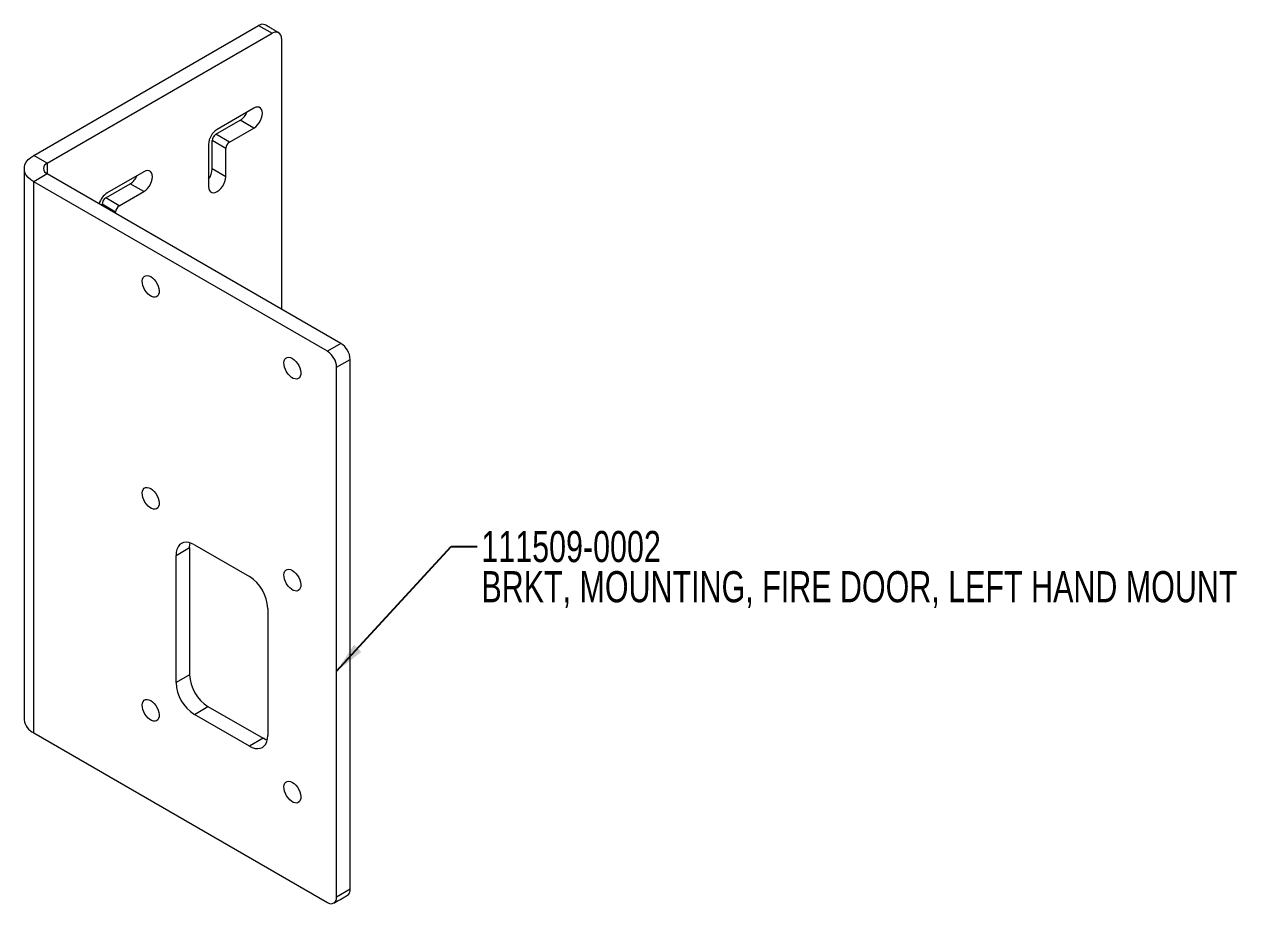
# Model space of a CAD drawing. Header units: inches. Extents: x 15.1 to 28.6, y 7 to 18.2.
# Drawn here: x 21.81 to 27.66, y 6.97 to 11.21 of the extents above; entities that cross this region are included whole.
import ezdxf

# ---------------------------------------------------------------- set-up
doc = ezdxf.new("R2010")
doc.units = ezdxf.units.IN
doc.header["$MEASUREMENT"] = 0
doc.layers.add('DIM', color=1, linetype='Continuous')
doc.styles.add('SLDTEXTSTYLE0', font='ARIAL.TTF', dxfattribs={"width": 0.7})
doc.styles.get("Standard").update_dxf_attribs({"font": 'ARIAL.TTF'})
doc.dimstyles.new('SLDDIMSTYLE1', dxfattribs={"dimtxt": 0.15, "dimasz": 0.15, "dimexe": 0, "dimexo": 0.0625, "dimgap": 0.0375, "dimtad": 0, "dimtih": 1, "dimtoh": 1, "dimdec": 0, "dimrnd": 1e-09, "dimzin": 0, "dimdsep": 46, "dimtxsty": 'Standard', "dimsah": 1, "dimcen": 0.09, "dimadec": 0, "dimazin": 0, "dimtfac": 1, "dimtdec": 0, "dimtofl": 0, "dimtmove": 0, "dimatfit": 3, "dimfxl": 0, "dimtolj": 1, "dimtzin": 0, "dimarcsym": 0})

# ---------------------------------------------------------------- blocks, each defined once
blk = doc.blocks.new('SW_NOTE_7')
at = {"layer": 'DIM', "color": 0, "char_height": 0.15, "attachment_point": 1, "style": 'SLDTEXTSTYLE0'}
for s, insert in [('111509-0002', (0.0201, 0.0749)), ('BRKT, MOUNTING, FIRE DOOR, LEFT HAND MOUNT', (0.0201, -0.1185))]:
    blk.add_mtext(s, dxfattribs=dict(at, insert=insert))

msp = doc.modelspace()

# ---------------------------------------------------------------- linework, layer by layer
at = {"color": 7, "linetype": 'Continuous', "lineweight": 15}
for p, q in [((21.8604, 10.5774), (22.944, 11.203)), ((21.9258, 10.5397), (23.0094, 11.1652)), ((22.944, 11.203), (23.0094, 11.1652)), ((23.0536, 11.1397), (23.0536, 9.8376)), ((22.921, 10.8047), (22.7443, 10.7027)), ((22.7379, 10.679), (22.8556, 10.747)), ((22.8033, 10.6412), (22.921, 10.7092)), ((22.921, 10.7092), (22.8556, 10.747)), ((22.7029, 10.631), (22.7029, 10.4269)), ((22.7856, 10.6106), (22.7202, 10.6484)), ((22.7202, 10.5124), (22.7202, 10.6484)), ((22.8033, 10.6412), (22.7379, 10.679)), ((21.9258, 10.5397), (21.8604, 10.5774)), ((22.7856, 10.4747), (22.7856, 10.6106)), ((21.9258, 10.5397), (21.9258, 10.4886)), ((21.9258, 10.4886), (21.8604, 10.4509)), ((23.3409, 9.6717), (21.9258, 10.4886)), ((22.3907, 10.4986), (22.2139, 10.3965)), ((22.7856, 10.4747), (22.7202, 10.5124)), ((21.8604, 7.7971), (21.8604, 10.4509)), ((23.2755, 9.634), (21.8604, 10.4509)), ((22.2076, 10.3728), (22.3253, 10.4408)), ((22.273, 10.3351), (22.3907, 10.4031)), ((22.3907, 10.4031), (22.3253, 10.4408)), ((22.2553, 10.3045), (22.1899, 10.3422)), ((22.1899, 10.3362), (22.1899, 10.3422)), ((22.273, 10.3351), (22.2076, 10.3728)), ((22.2553, 10.2984), (22.2553, 10.3045)), ((23.3409, 9.6717), (23.2755, 9.634)), ((23.3197, 9.5574), (23.3851, 9.5952)), ((23.3851, 7.0435), (23.3851, 9.5952)), ((23.3197, 7.0057), (23.3197, 9.5574)), ((22.5463, 8.6515), (22.6117, 8.6893)), ((22.5463, 8.0391), (22.5463, 8.6515)), ((22.6117, 8.6893), (22.6117, 8.0768)), ((22.6347, 8.7025), (22.8998, 8.5495)), ((22.9882, 8.3964), (22.9882, 7.784)), ((22.6117, 8.0768), (22.5463, 8.0391)), ((22.6347, 7.886), (22.7001, 7.9238)), ((22.8998, 7.7329), (22.6347, 7.886)), ((22.7001, 7.9238), (22.9652, 7.7707)), ((21.8604, 7.7971), (23.2755, 6.9802)), ((22.9652, 7.7707), (22.8998, 7.7329)), ((23.3851, 7.0435), (23.3197, 7.0057))]:
    msp.add_line(p, q, dxfattribs=at)
at = {"color": 7, "linetype": 'Continuous', "lineweight": 15, "flags": 128}
for points in [[(22.921, 10.7092), (22.9302, 10.7157), (22.939, 10.7243), (22.9468, 10.7345), (22.9534, 10.7459), (22.9583, 10.7578), (22.9614, 10.7696), (22.9624, 10.7809), (22.9614, 10.7909), (22.9583, 10.7992), (22.9534, 10.8054), (22.9468, 10.8092), (22.939, 10.8104), (22.9302, 10.8089), (22.921, 10.8047)], [(21.8604, 10.4509), (21.8459, 10.4605), (21.8339, 10.4713), (21.8247, 10.4829), (21.8185, 10.4951), (21.8154, 10.5078), (21.8154, 10.5205), (21.8185, 10.5332), (21.8247, 10.5454), (21.8339, 10.557), (21.8459, 10.5678), (21.8604, 10.5774)], [(22.3907, 10.4031), (22.3999, 10.4096), (22.4087, 10.4181), (22.4165, 10.4284), (22.423, 10.4397), (22.428, 10.4516), (22.431, 10.4635), (22.4321, 10.4747), (22.431, 10.4847), (22.428, 10.4931), (22.423, 10.4993), (22.4165, 10.5031), (22.4087, 10.5042), (22.3999, 10.5027), (22.3907, 10.4986)], [(22.7029, 10.4269), (22.7039, 10.4169), (22.707, 10.4085), (22.7119, 10.4023), (22.7185, 10.3986), (22.7263, 10.3974), (22.7351, 10.3989), (22.7443, 10.403), (22.7535, 10.4095), (22.7622, 10.4181), (22.7701, 10.4283), (22.7766, 10.4397), (22.7815, 10.4516), (22.7846, 10.4634), (22.7856, 10.4747)], [(22.4243, 9.9937), (22.433, 9.9875), (22.4414, 9.9795), (22.4489, 9.9699), (22.4553, 9.9592), (22.4602, 9.948), (22.4635, 9.9367), (22.4649, 9.9258), (22.4644, 9.916), (22.4621, 9.9075), (22.4579, 9.9009), (22.4523, 9.8965), (22.4453, 9.8944), (22.4373, 9.8947), (22.4287, 9.8975), (22.4199, 9.9026), (22.4113, 9.9097), (22.4033, 9.9186), (22.3963, 9.9288), (22.3906, 9.9398), (22.3865, 9.9511), (22.3842, 9.9623), (22.3837, 9.9727), (22.3851, 9.9819), (22.3884, 9.9894), (22.3933, 9.995), (22.3997, 9.9983), (22.4072, 9.9992), (22.4156, 9.9976), (22.4243, 9.9937)], [(23.1067, 9.5998), (23.1154, 9.5936), (23.1237, 9.5856), (23.1313, 9.576), (23.1376, 9.5653), (23.1426, 9.5541), (23.1458, 9.5427), (23.1473, 9.5319), (23.1468, 9.522), (23.1444, 9.5136), (23.1403, 9.507), (23.1346, 9.5026), (23.1276, 9.5005), (23.1196, 9.5008), (23.111, 9.5036), (23.1023, 9.5087), (23.0937, 9.5158), (23.0857, 9.5247), (23.0787, 9.5349), (23.073, 9.5459), (23.0689, 9.5572), (23.0665, 9.5684), (23.0661, 9.5788), (23.0675, 9.588), (23.0707, 9.5955), (23.0757, 9.6011), (23.082, 9.6044), (23.0896, 9.6053), (23.0979, 9.6037), (23.1067, 9.5998)], [(22.4243, 8.973), (22.433, 8.9669), (22.4414, 8.9588), (22.4489, 8.9492), (22.4553, 8.9385), (22.4602, 8.9273), (22.4635, 8.916), (22.4649, 8.9051), (22.4644, 8.8953), (22.4621, 8.8869), (22.4579, 8.8803), (22.4523, 8.8758), (22.4453, 8.8737), (22.4373, 8.8741), (22.4287, 8.8768), (22.4199, 8.8819), (22.4113, 8.889), (22.4033, 8.8979), (22.3963, 8.9081), (22.3906, 8.9191), (22.3865, 8.9305), (22.3842, 8.9416), (22.3837, 8.952), (22.3851, 8.9612), (22.3884, 8.9688), (22.3933, 8.9743), (22.3997, 8.9776), (22.4072, 8.9785), (22.4156, 8.9769), (22.4243, 8.973)], [(22.6347, 8.7025), (22.6208, 8.7093), (22.6073, 8.7133), (22.5945, 8.7146), (22.5827, 8.713), (22.5722, 8.7087), (22.5631, 8.7017), (22.5559, 8.6923), (22.5506, 8.6805), (22.5474, 8.6668), (22.5463, 8.6515)], [(22.6117, 8.6893), (22.6128, 8.7046), (22.6141, 8.7116)], [(23.1067, 8.5791), (23.1154, 8.5729), (23.1237, 8.5649), (23.1313, 8.5553), (23.1376, 8.5446), (23.1426, 8.5334), (23.1458, 8.5221), (23.1473, 8.5112), (23.1468, 8.5014), (23.1444, 8.4929), (23.1403, 8.4864), (23.1346, 8.4819), (23.1276, 8.4798), (23.1196, 8.4801), (23.111, 8.4829), (23.1023, 8.488), (23.0937, 8.4951), (23.0857, 8.504), (23.0787, 8.5142), (23.073, 8.5252), (23.0689, 8.5366), (23.0665, 8.5477), (23.0661, 8.5581), (23.0675, 8.5673), (23.0707, 8.5749), (23.0757, 8.5804), (23.082, 8.5837), (23.0896, 8.5846), (23.0979, 8.583), (23.1067, 8.5791)], [(22.4243, 7.9523), (22.433, 7.9462), (22.4414, 7.9381), (22.4489, 7.9285), (22.4553, 7.9179), (22.4602, 7.9066), (22.4635, 7.8953), (22.4649, 7.8845), (22.4644, 7.8746), (22.4621, 7.8662), (22.4579, 7.8596), (22.4523, 7.8551), (22.4453, 7.853), (22.4373, 7.8534), (22.4287, 7.8562), (22.4199, 7.8612), (22.4113, 7.8684), (22.4033, 7.8772), (22.3963, 7.8874), (22.3906, 7.8984), (22.3865, 7.9098), (22.3842, 7.9209), (22.3837, 7.9313), (22.3851, 7.9405), (22.3884, 7.9481), (22.3933, 7.9537), (22.3997, 7.9569), (22.4072, 7.9578), (22.4156, 7.9563), (22.4243, 7.9523)], [(22.8998, 7.7329), (22.9136, 7.7262), (22.9271, 7.7221), (22.9399, 7.7209), (22.9518, 7.7224), (22.9623, 7.7267), (22.9713, 7.7337), (22.9786, 7.7432), (22.9839, 7.7549), (22.9871, 7.7686), (22.9882, 7.784)], [(22.9858, 7.7616), (22.9791, 7.764), (22.9652, 7.7707)], [(23.1067, 7.5584), (23.1154, 7.5523), (23.1237, 7.5442), (23.1313, 7.5346), (23.1376, 7.524), (23.1426, 7.5127), (23.1458, 7.5014), (23.1473, 7.4906), (23.1468, 7.4807), (23.1444, 7.4723), (23.1403, 7.4657), (23.1346, 7.4612), (23.1276, 7.4591), (23.1196, 7.4595), (23.111, 7.4622), (23.1023, 7.4673), (23.0937, 7.4745), (23.0857, 7.4833), (23.0787, 7.4935), (23.073, 7.5045), (23.0689, 7.5159), (23.0665, 7.527), (23.0661, 7.5374), (23.0675, 7.5466), (23.0707, 7.5542), (23.0757, 7.5597), (23.082, 7.563), (23.0896, 7.5639), (23.0979, 7.5623), (23.1067, 7.5584)]]:
    msp.add_lwpolyline(points, dxfattribs=at)
at = {"color": 7, "linetype": 'Continuous', "lineweight": 15}
for centre, radius, start, end in [((22.9623, 11.1774), 0.0314, 65.69316, 125.61749), ((23.0267, 11.1441), 0.0273, 350.78601, 129.20335), ((22.8072, 10.8224), 0.0896, 302.70835, 336.33842), ((22.7927, 10.627), 0.0899, 122.60547, 177.39449), ((22.7586, 10.6466), 0.0384, 122.6056, 177.3945), ((22.824, 10.6089), 0.0384, 122.6056, 177.3945), ((21.9355, 10.5142), 0.0273, 110.78336, 249.21659), ((22.2769, 10.5162), 0.0897, 302.7085, 336.33828), ((22.6318, 10.5163), 0.0885, 323.44029, 357.52342), ((22.2643, 10.3193), 0.0922, 123.08999, 164.15019), ((22.2283, 10.3405), 0.0384, 122.60551, 177.39459), ((22.2937, 10.3027), 0.0384, 122.60551, 177.39459), ((23.2891, 9.5908), 0.0961, 2.60549, 57.39455), ((23.2237, 9.553), 0.0961, 2.60549, 57.39455), ((22.7977, 8.3884), 0.1907, 2.38686, 57.61315), ((22.8022, 8.0848), 0.1907, 182.38684, 237.61316), ((22.7368, 8.047), 0.1907, 182.38684, 237.61316), ((21.8919, 7.8676), 0.0772, 185.38819, 245.93195), ((23.3544, 7.0401), 0.0308, 305.01441, 6.29774), ((23.2927, 7.0014), 0.0273, 230.79666, 9.21409)]:
    msp.add_arc(centre, radius, start, end, dxfattribs=at)
for points in [[(23.0407, 11.1683), (22.9753, 11.2061)], [(21.815, 10.5142), (21.815, 7.8604)], [(23.3067, 6.9771), (23.3721, 7.0149)]]:
    msp.add_open_spline(points, degree=1, dxfattribs=at)

# ---------------------------------------------------------------- block references
at = {"layer": 'DIM'}
msp.add_blockref('SW_NOTE_7', (23.9971, 8.6942), dxfattribs=at)

# ---------------------------------------------------------------- leaders
msp.add_leader([(23.3197, 8.0933), (23.8721, 8.6942), (23.9971, 8.6942)], dimstyle='SLDDIMSTYLE1', override={"dimscale": 1, "dimgap": 0.0375, "dimtad": 0, "dimclrd": 0}, dxfattribs=at)

doc.saveas('drawing.dxf')
